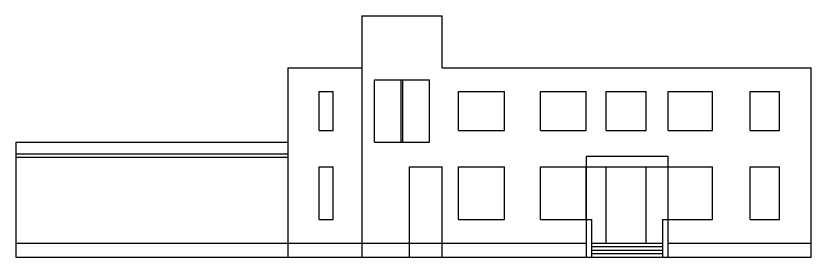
# Model space of a CAD drawing. Header units: inches. Extents: x 38 to 249, y -152 to 40.
# Drawn here: x 48.98 to 82.82, y -59.09 to -48.81 of the extents above; entities that cross this region are included whole.
import ezdxf

# ---------------------------------------------------------------- set-up
doc = ezdxf.new("R2010")
doc.units = ezdxf.units.IN
doc.header["$MEASUREMENT"] = 0

msp = doc.modelspace()

# ---------------------------------------------------------------- linework, layer by layer
for p, q in [((63.704, -48.814), (63.704, -59.089)), ((63.704, -48.814), (67.124, -48.814)), ((67.124, -51.024), (67.124, -48.814)), ((60.554, -51.024), (60.554, -59.089)), ((60.554, -51.024), (63.704, -51.024)), ((67.124, -51.024), (82.824, -51.024)), ((82.824, -59.089), (82.824, -51.024)), ((64.246, -51.539), (66.582, -51.539)), ((64.246, -54.189), (64.246, -51.539)), ((65.382, -54.189), (65.382, -51.539)), ((65.446, -54.189), (65.446, -51.539)), ((66.582, -54.189), (66.582, -51.539)), ((61.884, -52.039), (62.484, -52.039)), ((61.884, -53.689), (61.884, -52.039)), ((62.484, -53.689), (62.484, -52.039)), ((67.824, -52.039), (69.774, -52.039)), ((67.824, -53.689), (67.824, -52.039)), ((69.774, -53.689), (69.774, -52.039)), ((71.304, -52.039), (73.254, -52.039)), ((71.304, -53.689), (71.304, -52.039)), ((73.254, -53.689), (73.254, -52.039)), ((74.104, -52.039), (75.804, -52.039)), ((74.104, -53.689), (74.104, -52.039)), ((75.804, -53.689), (75.804, -52.039)), ((76.742, -52.039), (78.624, -52.039)), ((76.742, -53.689), (76.742, -52.039)), ((78.624, -53.689), (78.624, -52.039)), ((80.224, -52.039), (81.474, -52.039)), ((80.224, -53.689), (80.224, -52.039)), ((81.474, -53.689), (81.474, -52.039)), ((61.884, -53.689), (62.484, -53.689)), ((67.824, -53.689), (69.774, -53.689)), ((71.304, -53.689), (73.254, -53.689)), ((74.104, -53.689), (75.804, -53.689)), ((76.742, -53.689), (78.624, -53.689)), ((80.224, -53.689), (81.474, -53.689)), ((48.984, -54.189), (48.984, -59.089)), ((48.984, -54.189), (60.554, -54.189)), ((64.246, -54.189), (66.582, -54.189)), ((48.984, -54.689), (60.554, -54.689)), ((73.264, -54.789), (76.742, -54.789)), ((73.264, -59.089), (73.264, -54.789)), ((76.742, -55.239), (76.742, -54.789)), ((48.984, -54.839), (60.554, -54.839)), ((61.884, -55.239), (62.484, -55.239)), ((61.884, -57.489), (61.884, -55.239)), ((62.484, -57.489), (62.484, -55.239)), ((65.734, -55.239), (67.124, -55.239)), ((65.734, -59.089), (65.734, -55.239)), ((67.124, -59.089), (67.124, -55.239)), ((67.824, -55.239), (69.774, -55.239)), ((67.824, -57.489), (67.824, -55.239)), ((69.774, -57.489), (69.774, -55.239)), ((71.304, -55.239), (73.254, -55.239)), ((71.304, -57.489), (71.304, -55.239)), ((73.254, -57.489), (73.254, -55.239)), ((73.264, -55.239), (76.742, -55.239)), ((74.104, -55.239), (75.804, -55.239)), ((74.104, -58.489), (74.104, -55.239)), ((75.804, -58.489), (75.804, -55.239)), ((76.742, -55.239), (78.624, -55.239)), ((76.742, -57.489), (76.742, -55.239)), ((78.624, -57.489), (78.624, -55.239)), ((80.224, -55.239), (81.474, -55.239)), ((80.224, -57.489), (80.224, -55.239)), ((81.474, -57.489), (81.474, -55.239)), ((61.884, -57.489), (62.484, -57.489)), ((67.824, -57.489), (69.774, -57.489)), ((71.304, -57.489), (73.254, -57.489)), ((73.254, -57.489), (73.494, -57.489)), ((73.494, -59.089), (73.494, -57.489)), ((76.512, -59.089), (76.512, -57.489)), ((76.512, -57.489), (76.742, -57.489)), ((76.742, -57.489), (78.624, -57.489)), ((76.742, -59.089), (76.742, -57.489)), ((80.224, -57.489), (81.474, -57.489)), ((48.984, -58.489), (66.582, -58.489)), ((66.582, -58.489), (73.264, -58.489)), ((73.494, -58.489), (76.512, -58.489)), ((76.742, -58.489), (82.824, -58.489)), ((73.494, -58.639), (76.512, -58.639)), ((73.494, -58.789), (76.512, -58.789)), ((48.984, -59.089), (82.824, -59.089)), ((73.494, -58.939), (76.512, -58.939))]:
    msp.add_line(p, q)

doc.saveas('drawing.dxf')
